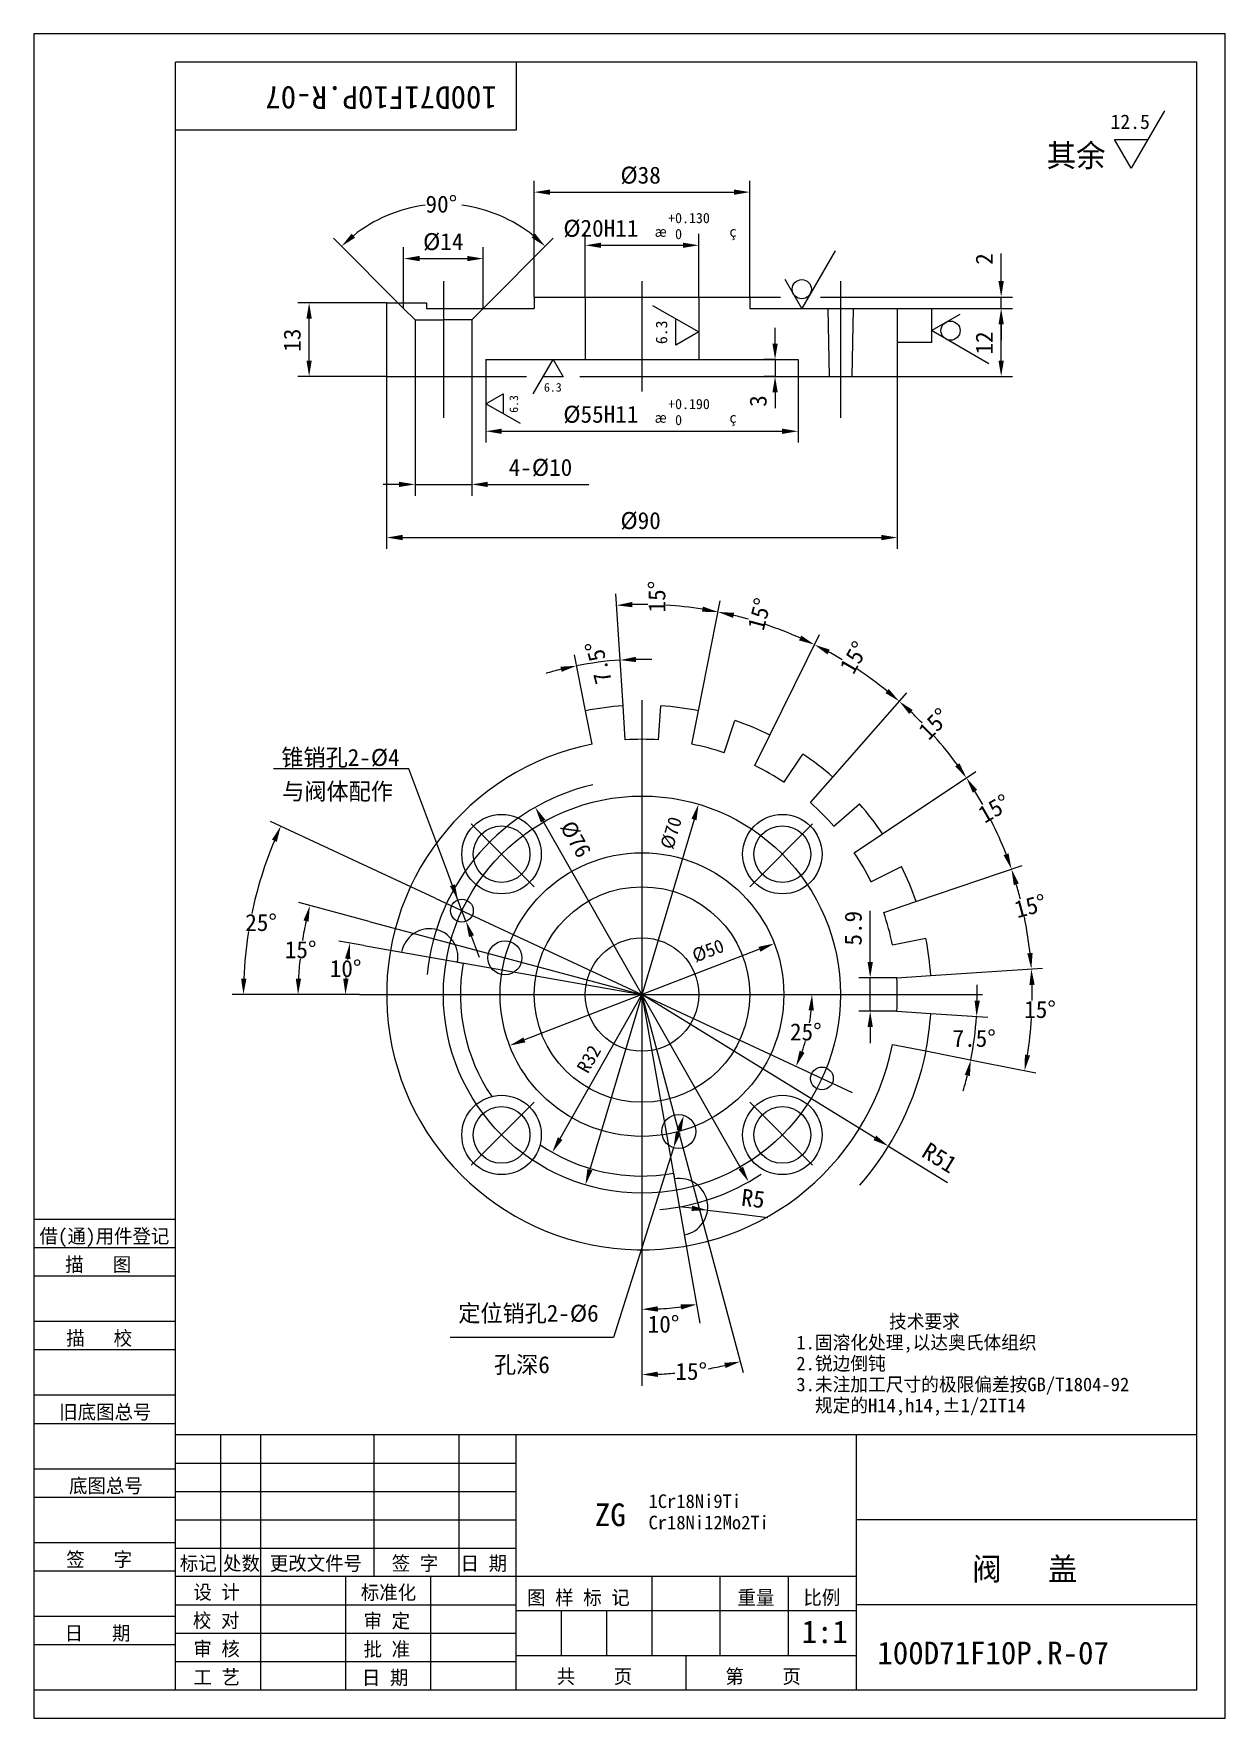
# Model space of a CAD drawing. Header units: metres. Extents: x 0 to 210, y 0 to 297.
import ezdxf

# ---------------------------------------------------------------- set-up
doc = ezdxf.new("R2010")
doc.units = ezdxf.units.M
for name, color, linetype in [('C', 6, 'Continuous'), ('D', 1, 'Continuous'), ('FL', 5, 'Continuous'), ('T', 7, 'Continuous'), ('TL', 4, 'Continuous')]:
    doc.layers.add(name, color=color, linetype=linetype)

# ---------------------------------------------------------------- blocks, each defined once
blk = doc.blocks.new('TUKUN4')
at = {"layer": 'FL'}
for p, q in [((0, 297), (0, 0)), ((210, 297), (0, 297)), ((210, 0), (210, 297)), ((0, 78), (25, 78)), ((0, 70), (25, 70)), ((0, 65), (25, 65)), ((0, 57), (25, 57)), ((0, 52), (25, 52)), ((33, 25), (33, 50)), ((40, 5), (40, 50)), ((60, 25), (60, 50)), ((75, 25), (75, 50)), ((25, 45), (85, 45)), ((0, 44), (25, 44)), ((0, 39), (25, 39)), ((25, 40), (85, 40)), ((25, 35), (85, 35)), ((0, 31), (25, 31)), ((25, 30), (85, 30)), ((0, 26), (25, 26)), ((70, 5), (70, 25)), ((0, 18), (25, 18)), ((25, 20), (85, 20)), ((25, 15), (85, 15)), ((0, 13), (25, 13)), ((25, 10), (85, 10)), ((0, 0), (210, 0))]:
    blk.add_line(p, q, dxfattribs=at)
at = {"layer": 'TL'}
for p, q in [((25, 5), (25, 292)), ((205, 292), (25, 292)), ((85, 292), (85, 280)), ((205, 5), (205, 292)), ((85, 280), (25, 280)), ((0, 88), (25, 88)), ((0, 83), (25, 83)), ((205, 50), (25, 50)), ((85, 5), (85, 50)), ((145, 5), (145, 50)), ((205, 35), (145, 35)), ((145, 25), (25, 25)), ((55, 5), (55, 25)), ((109, 11), (109, 25)), ((121, 11), (121, 25)), ((133, 11), (133, 25)), ((85, 19), (145, 19)), ((93, 11), (93, 19)), ((101, 11), (101, 19)), ((205, 20), (145, 20)), ((145, 11), (85, 11)), ((115, 5), (115, 11)), ((0, 5), (205, 5))]:
    blk.add_line(p, q, dxfattribs=at)
at = {"layer": 'T'}
for s, p in [('借(通)用件登记', (1, 83.76)), ('描   图', (5.56, 78.76)), ('描   校', (5.74, 65.76)), ('旧底图总号', (4.49, 52.76)), ('底图总号', (6.22, 39.76)), ('签   字', (5.74, 26.76)), ('标记', (25.75, 26.07)), ('处数', (33.38, 26.07)), ('更改文件号', (41.61, 26.07)), ('签 字', (63.1, 26.07)), ('日 期', (75.23, 26.07)), ('设 计', (28.14, 20.99)), ('标准化', (57.65, 20.93)), ('图 样 标 记', (86.95, 20.04)), ('重量', (124.03, 20.04)), ('比例', (135.64, 20.04)), ('校 对', (28.05, 15.99)), ('审 定', (58.13, 15.93)), ('日   期', (5.45, 13.76)), ('审 核', (28.14, 10.99)), ('批 准', (58.13, 10.93)), ('共    页', (92.18, 6.13)), ('第    页', (121.9, 6.13)), ('工 艺', (28.14, 5.99)), ('日 期', (57.84, 5.93))]:
    blk.add_text(s, height=2.5, dxfattribs=at).set_placement(p)

msp = doc.modelspace()

# ---------------------------------------------------------------- linework, layer by layer
at = {"layer": 'C'}
for p, q in [((72.2, 253.39), (72.2, 229.26)), ((107.2, 253.39), (107.2, 233.93)), ((142.2, 253.39), (142.2, 229.26)), ((107.2, 179.51), (107.2, 61.79)), ((88.2, 146.59), (77.12, 157.67)), ((126.19, 146.59), (137.27, 157.67)), ((70.78, 144.58), (144.27, 110.31)), ((59.13, 140.47), (107.2, 127.6)), ((58.19, 136.24), (107.2, 127.6)), ((57.44, 127.6), (167.2, 127.6)), ((107.2, 127.6), (117.41, 69.65)), ((107.2, 127.6), (124.23, 64.03)), ((88.2, 108.61), (77.12, 97.52)), ((126.19, 108.61), (137.27, 97.52))]:
    msp.add_line(p, q, dxfattribs=at)
for radius in [35, 25]:
    msp.add_circle((107.2, 127.6), radius, dxfattribs=at)
for start, end in [(103.17, 174.65), (274.75, 303.52)]:
    msp.add_arc((107.2, 127.6), 38, start, end, dxfattribs=at)
at = {"layer": 'D'}
for p, q in [((199.26, 283.42), (193.41, 273.28)), ((193.41, 273.28), (190.48, 278.35)), ((190.48, 278.35), (196.34, 278.35)), ((88.2, 250.57), (88.2, 271.07)), ((126.2, 250.57), (126.2, 271.07)), ((91, 269.07), (123.4, 269.07)), ((97.2, 250.57), (97.2, 261.7)), ((117.2, 250.57), (117.2, 261.7)), ((65.2, 248.57), (52.83, 260.94)), ((65.2, 248.57), (65.2, 259.35)), ((79.2, 248.57), (91.56, 260.94)), ((79.2, 248.57), (79.2, 259.35)), ((100, 259.7), (114.4, 259.7)), ((141.22, 258.71), (135.36, 248.57)), ((68, 257.35), (76.4, 257.35)), ((170.5, 256.17), (170.5, 258.26)), ((170.5, 253.37), (170.5, 256.17)), ((135.36, 248.57), (132.44, 253.64)), ((62.2, 249.57), (46.54, 249.57)), ((126.2, 250.57), (131.61, 250.57)), ((138.64, 250.57), (172.5, 250.57)), ((170.5, 248.57), (170.5, 250.57)), ((48.54, 239.37), (48.54, 246.77)), ((109.08, 249.09), (117.2, 244.41)), ((113.14, 242.07), (113.14, 246.75)), ((158.2, 248.57), (172.5, 248.57)), ((158.2, 248.57), (172.5, 248.57)), ((158.2, 244.65), (163.27, 247.57)), ((117.2, 244.41), (113.14, 242.07)), ((130.66, 242.37), (130.66, 245.17)), ((168.34, 238.79), (158.2, 244.65)), ((170.5, 239.37), (170.5, 245.77)), ((170.5, 245.77), (170.5, 242.97)), ((88.02, 233.49), (91.53, 239.57)), ((91.53, 239.57), (93.29, 236.53)), ((130.66, 239.57), (128.66, 239.57)), ((130.66, 239.57), (130.66, 236.57)), ((62.2, 236.57), (46.54, 236.57)), ((62.2, 236.57), (62.2, 206.17)), ((67.2, 236.57), (67.2, 215.54)), ((77.2, 236.57), (77.2, 215.54)), ((79.7, 236.57), (79.7, 224.91)), ((93.29, 236.53), (89.78, 236.53)), ((130.66, 236.57), (128.66, 236.57)), ((134.7, 236.57), (134.7, 224.91)), ((152.2, 236.57), (152.2, 206.17)), ((152.2, 236.57), (172.5, 236.57)), ((79.7, 231.76), (82.74, 233.52)), ((85.78, 228.25), (79.7, 231.76)), ((82.74, 233.52), (82.74, 230.01)), ((130.66, 233.77), (130.66, 230.97)), ((82.5, 226.91), (131.9, 226.91)), ((64.4, 217.54), (61.6, 217.54)), ((67.2, 217.54), (77.2, 217.54)), ((80, 217.54), (82.8, 217.54)), ((82.8, 217.54), (97.84, 217.54)), ((65, 208.17), (149.4, 208.17)), ((103.86, 178.49), (102.57, 198.22)), ((117.14, 177.62), (121, 197.01)), ((129.75, 173.34), (138.5, 191.07)), ((97.25, 177.62), (95.28, 187.52)), ((140.82, 165.94), (153.86, 180.81)), ((66.1, 167.38), (42.28, 167.38)), ((72.81, 149.5), (66.1, 167.38)), ((149.6, 155.93), (166.04, 166.91)), ((70.78, 144.58), (41.73, 158.12)), ((124.62, 97.01), (89.77, 158.18)), ((116.37, 158.46), (98.03, 96.73)), ((74.77, 144.26), (72.81, 149.5)), ((155.49, 143.99), (174.21, 150.35)), ((59.13, 140.47), (46.72, 143.8)), ((76.18, 140.52), (74.77, 144.26)), ((147.42, 136.14), (147.42, 142.37)), ((58.19, 136.24), (53.76, 137.02)), ((78.56, 134.15), (77.16, 137.89)), ((127.91, 135.59), (86.48, 119.61)), ((147.42, 133.34), (147.42, 136.14)), ((158.09, 130.93), (177.81, 132.23)), ((152.1, 130.54), (145.42, 130.54)), ((147.42, 124.65), (147.42, 130.54)), ((44.59, 127.6), (34.96, 127.6)), ((57.44, 127.6), (44.59, 127.6)), ((57.44, 127.6), (52.94, 127.6)), ((92.78, 102.21), (107.2, 127.6)), ((148.24, 102.33), (107.2, 127.6)), ((152.1, 124.65), (145.42, 124.65)), ((147.42, 121.85), (147.42, 119.05)), ((158.09, 124.26), (168.16, 123.6)), ((157.22, 117.65), (167.12, 115.68)), ((167.12, 115.68), (176.61, 113.79)), ((113.61, 103.26), (113.73, 103.64)), ((112.76, 100.59), (111.07, 95.25)), ((150.63, 100.87), (155.4, 97.93)), ((111.07, 95.25), (102.16, 67.15)), ((155.4, 97.93), (161.07, 94.44)), ((115.98, 89.91), (113.79, 90.17)), ((118.76, 89.58), (124.32, 88.92)), ((124.32, 88.92), (129.37, 88.32)), ((82.16, 67.15), (73.37, 67.15)), ((102.16, 67.15), (82.16, 67.15)), ((124.23, 64.03), (125.05, 60.95)), ((107.2, 61.79), (107.2, 58.6))]:
    msp.add_line(p, q, dxfattribs=at)
msp.add_lwpolyline([(157.22, 117.65, -0.13), (145.54, 93.97, -0.13)], format="xyb", dxfattribs=at)
for centre in [(135.36, 251.95), (161.58, 244.65)]:
    msp.add_circle(centre, 1.69, dxfattribs=at)
for centre, radius, start, end in [((72.2, 241.57), 25.39, 97.32, 128.68), ((72.2, 241.57), 25.39, 51.32, 82.68), ((107.2, 127.6), 68.77, 89.14, 91.42), ((107.2, 127.6), 68.77, 81.08, 86.49), ((107.2, 127.6), 68.77, 74.14, 76.42), ((107.2, 127.6), 68.77, 66.08, 71.49), ((107.2, 127.6), 68.77, 59.14, 61.42), ((107.2, 127.6), 59.09, 103.97, 106.68), ((107.2, 127.6), 59.09, 93.75, 101.25), ((107.2, 127.6), 59.09, 88.32, 91.03), ((107.2, 127.6), 68.77, 51.08, 56.49), ((107.2, 127.6), 68.77, 44.14, 46.42), ((107.2, 127.6), 68.77, 36.08, 41.49), ((107.2, 127.6), 68.77, 29.14, 31.42), ((107.2, 127.6), 68.77, 21.08, 26.49), ((107.2, 127.6), 70.23, 157.28, 168.26), ((107.2, 127.6), 68.77, 14.14, 16.42), ((107.2, 127.6), 60.6, 167.65, 170.98), ((107.2, 127.6), 68.77, 6.08, 11.49), ((107.2, 127.6), 70.23, 170.9, 177.72), ((107.2, 127.6), 60.6, 174.01, 177.35), ((107.2, 127.6), 52.26, 173.07, 173.2), ((107.2, 127.6), 52.26, 176.7, 176.93), ((107.2, 127.6), 59.09, 358.97, 1.68), ((107.2, 127.6), 68.77, 359.14, 1.42), ((107.2, 127.6), 29.96, 350.41, 354.64), ((107.2, 127.6), 59.09, 348.75, 356.25), ((107.2, 127.6), 68.77, 351.08, 356.49), ((107.2, 127.6), 29.96, 340.36, 344.18), ((107.2, 127.6), 59.09, 343.32, 346.03), ((107.2, 127.6), 55.49, 272.89, 277.11), ((107.2, 127.6), 67, 272.39, 274.96), ((107.2, 127.6), 67, 280.05, 282.61)]:
    msp.add_arc(centre, radius, start, end, dxfattribs=at)
for points in [[(91, 269.53), (91, 268.6), (88.2, 269.07)], [(123.4, 269.53), (123.4, 268.6), (126.2, 269.07)], [(56.64, 261.04), (56.02, 261.74), (54.24, 259.52)], [(88.37, 261.74), (87.75, 261.04), (90.15, 259.52)], [(100, 260.16), (100, 259.23), (97.2, 259.7)], [(114.4, 260.16), (114.4, 259.23), (117.2, 259.7)], [(68, 257.82), (68, 256.89), (65.2, 257.35)], [(76.4, 257.82), (76.4, 256.89), (79.2, 257.35)], [(170.03, 253.37), (170.97, 253.37), (170.5, 250.57)], [(48.07, 246.77), (49, 246.77), (48.54, 249.57)], [(170.03, 245.77), (170.97, 245.77), (170.5, 248.57)], [(170.03, 245.77), (170.97, 245.77), (170.5, 248.57)], [(130.19, 242.37), (131.12, 242.37), (130.66, 239.57)], [(48.07, 239.37), (49, 239.37), (48.54, 236.57)], [(170.03, 239.37), (170.97, 239.37), (170.5, 236.57)], [(130.19, 233.77), (131.12, 233.77), (130.66, 236.57)], [(82.5, 227.37), (82.5, 226.44), (79.7, 226.91)], [(131.9, 227.37), (131.9, 226.44), (134.7, 226.91)], [(64.4, 218), (64.4, 217.07), (67.2, 217.54)], [(80, 218), (80, 217.07), (77.2, 217.54)], [(65, 208.64), (65, 207.7), (62.2, 208.17)], [(149.4, 208.64), (149.4, 207.7), (152.2, 208.17)], [(105.52, 195.88), (105.47, 196.81), (102.7, 196.22)], [(117.94, 196), (117.77, 195.08), (120.61, 195.05)], [(123.25, 193.99), (123.45, 194.9), (120.61, 195.05)], [(135.27, 190.89), (134.88, 190.04), (137.61, 189.28)], [(106.15, 186.22), (106.11, 187.15), (103.33, 186.56)], [(139.88, 187.57), (140.31, 188.4), (137.61, 189.28)], [(92.83, 185.4), (93.04, 184.49), (95.67, 185.56)], [(150.7, 181.46), (150.1, 180.75), (152.54, 179.3)], [(154.29, 177.07), (154.92, 177.76), (152.54, 179.3)], [(163.16, 168.37), (162.39, 167.83), (164.38, 165.8)], [(165.49, 163.19), (166.28, 163.7), (164.38, 165.8)], [(89.37, 157.95), (90.18, 158.41), (88.39, 160.62)], [(116.81, 158.33), (115.92, 158.6), (117.16, 161.15)], [(41.98, 154.91), (42.84, 154.53), (43.54, 157.28)], [(171.8, 152.49), (170.92, 152.18), (172.32, 149.7)], [(172.72, 146.89), (173.61, 147.17), (172.32, 149.7)], [(73.35, 146.72), (74.23, 147.05), (74.77, 144.26)], [(47.54, 140.67), (48.45, 140.45), (48.66, 143.28)], [(76.72, 137.73), (77.6, 138.06), (76.18, 140.52)], [(54.86, 133.97), (55.78, 133.83), (55.73, 136.67)], [(128.08, 135.15), (127.74, 136.02), (130.52, 136.59)], [(176.04, 134.92), (175.11, 134.84), (175.82, 132.09)], [(146.95, 133.34), (147.89, 133.34), (147.42, 130.54)], [(175.48, 129.28), (176.41, 129.32), (175.82, 132.09)], [(37.49, 130.39), (36.55, 130.41), (36.96, 127.6)], [(47.12, 130.39), (46.19, 130.41), (46.59, 127.6)], [(55.48, 130.38), (54.55, 130.41), (54.94, 127.6)], [(136.56, 124.82), (137.49, 124.78), (137.16, 127.6)], [(166.75, 126.51), (165.81, 126.55), (166.16, 123.73)], [(146.95, 121.85), (147.89, 121.85), (147.42, 124.65)], [(86.65, 119.17), (86.31, 120.04), (83.87, 118.6)], [(135.85, 117.35), (134.98, 117.7), (134.35, 114.93)], [(164.09, 113.44), (165, 113.23), (165.15, 116.07)], [(175.59, 116.86), (174.68, 117.02), (174.64, 114.18)], [(114.17, 103.5), (113.28, 103.78), (114.57, 106.31)], [(93.18, 101.97), (92.37, 102.44), (91.39, 99.77)], [(114.05, 103.12), (113.16, 103.4), (112.76, 100.59)], [(148, 101.94), (148.49, 102.73), (150.63, 100.87)], [(98.47, 96.6), (97.58, 96.86), (97.23, 94.05)], [(124.21, 96.78), (125.02, 97.24), (126, 94.58)], [(115.92, 89.45), (116.03, 90.38), (118.76, 89.58)], [(110.01, 71.71), (109.98, 72.65), (107.2, 72.11)], [(113.99, 73), (114.13, 72.08), (116.83, 72.95)], [(121.71, 62.67), (121.93, 61.76), (124.54, 62.88)], [(110, 60.19), (109.98, 61.12), (107.2, 60.6)]]:
    msp.add_solid(points, dxfattribs=at)
at = {"layer": 'TL'}
for p, q in [((62.2, 249.57), (69.2, 249.57)), ((62.2, 249.57), (62.2, 236.57)), ((65.2, 248.57), (65.2, 249.57)), ((69.2, 249.57), (69.2, 248.57)), ((88.2, 250.57), (126.2, 250.57)), ((88.2, 250.57), (88.2, 248.57)), ((97.2, 250.57), (97.2, 239.57)), ((117.2, 250.57), (117.2, 239.57)), ((126.2, 250.57), (126.2, 248.57)), ((65.2, 248.57), (67.2, 246.57)), ((67.2, 246.57), (67.2, 236.57)), ((67.2, 246.57), (72.2, 246.57)), ((69.2, 248.57), (88.2, 248.57)), ((77.2, 246.57), (72.2, 246.57)), ((79.2, 248.57), (77.2, 246.57)), ((77.2, 246.57), (77.2, 236.57)), ((126.2, 248.57), (152.2, 248.57)), ((139.96, 248.57), (140.2, 236.57)), ((144.44, 248.57), (144.2, 236.57)), ((152.2, 248.57), (158.2, 248.57)), ((152.2, 248.57), (152.2, 236.57)), ((158.2, 248.57), (158.2, 242.57)), ((158.2, 242.57), (152.2, 242.57)), ((79.7, 239.57), (134.7, 239.57)), ((79.7, 239.57), (79.7, 236.57)), ((134.7, 239.57), (134.7, 236.57)), ((62.2, 236.57), (86.85, 236.57)), ((96.22, 236.57), (152.2, 236.57)), ((104.25, 172.5), (103.86, 178.49)), ((110.14, 172.5), (110.53, 178.49)), ((98.42, 171.73), (97.25, 177.62)), ((115.97, 171.73), (117.14, 177.62)), ((121.66, 170.21), (123.59, 175.89)), ((127.1, 167.96), (129.75, 173.34)), ((132.2, 165.01), (135.53, 170)), ((136.87, 161.43), (140.82, 165.94)), ((141.03, 157.27), (145.54, 161.22)), ((144.61, 152.6), (149.6, 155.93)), ((147.55, 147.5), (152.94, 150.15)), ((149.81, 142.06), (155.49, 143.99)), ((151.33, 136.38), (157.22, 137.55)), ((62.88, 135.41), (64.85, 135.06)), ((74.7, 133.33), (75.68, 133.15)), ((152.1, 130.54), (158.09, 130.93)), ((152.1, 124.65), (158.09, 124.26)), ((151.33, 118.82), (157.22, 117.65)), ((112.75, 96.08), (112.93, 95.1)), ((114.66, 85.25), (115.01, 83.28))]:
    msp.add_line(p, q, dxfattribs=at)
for centre, radius in [((82.45, 152.35), 7), ((131.94, 152.35), 7), ((82.45, 152.35), 5), ((131.94, 152.35), 5), ((107.2, 127.6), 19), ((75.47, 142.39), 2), ((83.05, 134.07), 3), ((107.2, 127.6), 10), ((138.92, 112.81), 2), ((82.45, 102.85), 7), ((82.45, 102.85), 5), ((131.94, 102.85), 7), ((131.94, 102.85), 5), ((113.67, 103.45), 3)]:
    msp.add_circle(centre, radius, dxfattribs=at)
for centre, radius, start, end in [((107.2, 127.6), 51, 93.75, 101.25), ((107.2, 127.6), 51, 78.75, 86.25), ((107.2, 127.6), 51, 63.75, 71.25), ((107.2, 127.6), 45, 86.25, 93.75), ((107.2, 127.6), 45, 101.25, 348.75), ((107.2, 127.6), 45, 71.25, 78.75), ((107.2, 127.6), 51, 48.75, 56.25), ((107.2, 127.6), 45, 56.25, 63.75), ((107.2, 127.6), 45, 41.25, 48.75), ((107.2, 127.6), 51, 33.75, 41.25), ((107.2, 127.6), 45, 26.25, 33.75), ((107.2, 127.6), 51, 18.75, 26.25), ((107.2, 127.6), 45, 11.25, 18.75), ((69.77, 134.2), 5, 350, 170), ((107.2, 127.6), 51, 3.75, 11.25), ((107.2, 127.6), 32, 170, 214.16), ((107.2, 127.6), 45, 356.25, 3.75), ((107.2, 127.6), 51, 348.75, 356.25), ((107.2, 127.6), 32, 235.84, 280), ((113.79, 90.17), 5, 280, 100)]:
    msp.add_arc(centre, radius, start, end, dxfattribs=at)

# ---------------------------------------------------------------- block references
at = {"layer": 'D'}
msp.add_blockref('TUKUN4', (0, 0), dxfattribs=at)

# ---------------------------------------------------------------- texts
for s, height, rotation, p in [('100D71F10P.R-07', 4, 180, (81.63, 287.72)), ('2', 3, 90, (169, 256.26)), ('13', 3, 90, (47.04, 240.93)), ('6.3', 2.04, 90, (111.66, 242.27)), ('12', 3, 90, (169, 240.43)), ('6.3', 1.53, 90, (85.37, 230.16)), ('3', 3, 90, (129.16, 231.22)), ('15%%D', 3, 90, (111.32, 194.96)), ('15%%D', 3, 75, (128.61, 191.6)), ('7.5%%d', 3, 105, (101.93, 182.85)), ('15%%D', 3, 60, (144.45, 183.87)), ('15%%D', 3, 45, (157.74, 172.31)), ('15%%D', 3, 30, (167.59, 157.71)), ('%%C76', 2.8, 299.67, (92.68, 157.2)), ('%%C70', 2.4, 73.45, (112.65, 153.04)), ('15%%D', 3, 15, (173.33, 141.05)), ('5.9', 3, 90, (145.92, 136.23)), ('%%C50', 2.4, 21.09, (116.62, 133.21)), ('R32', 2.4, 60.41, (97.67, 113.52)), ('R51', 3, 328.39, (156.26, 99.16)), ('R5', 3, 353.22, (124.59, 90.4))]:
    msp.add_text(s, height=height, rotation=rotation, dxfattribs=at).set_placement(p)
for s, height, p in [('12.5', 2.55, (189.77, 280.2)), ('其余', 4, (178.51, 273.53)), ('%%C38', 3, (103.41, 270.57)), ('90%%D', 3, (69.05, 265.46)), ('%%C20H11', 3, (93.34, 261.2)), ('+0.130', 1.8, (111.81, 263.6)), ('%%C14', 3, (68.62, 258.85)), ('%%230', 1.8, (109.41, 261.2)), (' 0', 1.8, (111.81, 260.78)), ('%%231', 1.8, (122.61, 261.2)), ('6.3', 1.53, (89.93, 233.89)), ('+0.190', 1.8, (111.81, 230.81)), ('%%C55H11', 3, (93.34, 228.41)), ('%%230', 1.8, (109.41, 228.41)), (' 0', 1.8, (111.81, 227.99)), ('%%231', 1.8, (122.61, 228.41)), ('4-%%C10  ', 3, (83.72, 219.04)), ('%%C90', 3, (103.41, 209.67)), ('锥销孔2-%%C4', 3, (43.64, 167.91)), ('与阀体配作', 3, (43.8, 161.92)), ('25%%D', 3, (37.28, 138.8)), ('15%%d', 3, (44.25, 134.01)), ('10%%D', 3, (52.17, 130.69)), ('15%%D', 3, (174.56, 123.47)), ('25%%D', 3, (133.28, 119.52)), ('7.5%%d', 3, (161.93, 118.38)), ('定位销孔2-%%C6', 3, (74.82, 69.92)), ('          技术要求', 2.4, (134.41, 68.76)), ('10%%D', 3, (108.2, 68)), ('1.固溶化处理,以达奥氏体组织', 2.4, (134.41, 65.06)), ('孔深6', 3, (81.12, 60.85)), ('15%%D', 3, (113.08, 59.67)), ('2.锐边倒钝', 2.4, (134.41, 61.36)), ('3.未注加工尺寸的极限偏差按GB/T1804-92', 2.4, (134.41, 57.67)), ('  规定的H14,h14,%%P1/2IT14', 2.4, (134.41, 53.97)), ('1Cr18Ni9Ti', 2.4, (108.35, 37.08)), ('ZG', 4, (98.89, 33.88)), ('Cr18Ni12Mo2Ti', 2.4, (108.35, 33.32)), ('阀   盖', 4, (165.38, 24.33)), ('1:1', 4, (135.33, 13.25)), ('100D71F10P.R-07', 4, (148.68, 9.53))]:
    msp.add_text(s, height=height, dxfattribs=at).set_placement(p)

doc.saveas('drawing.dxf')
